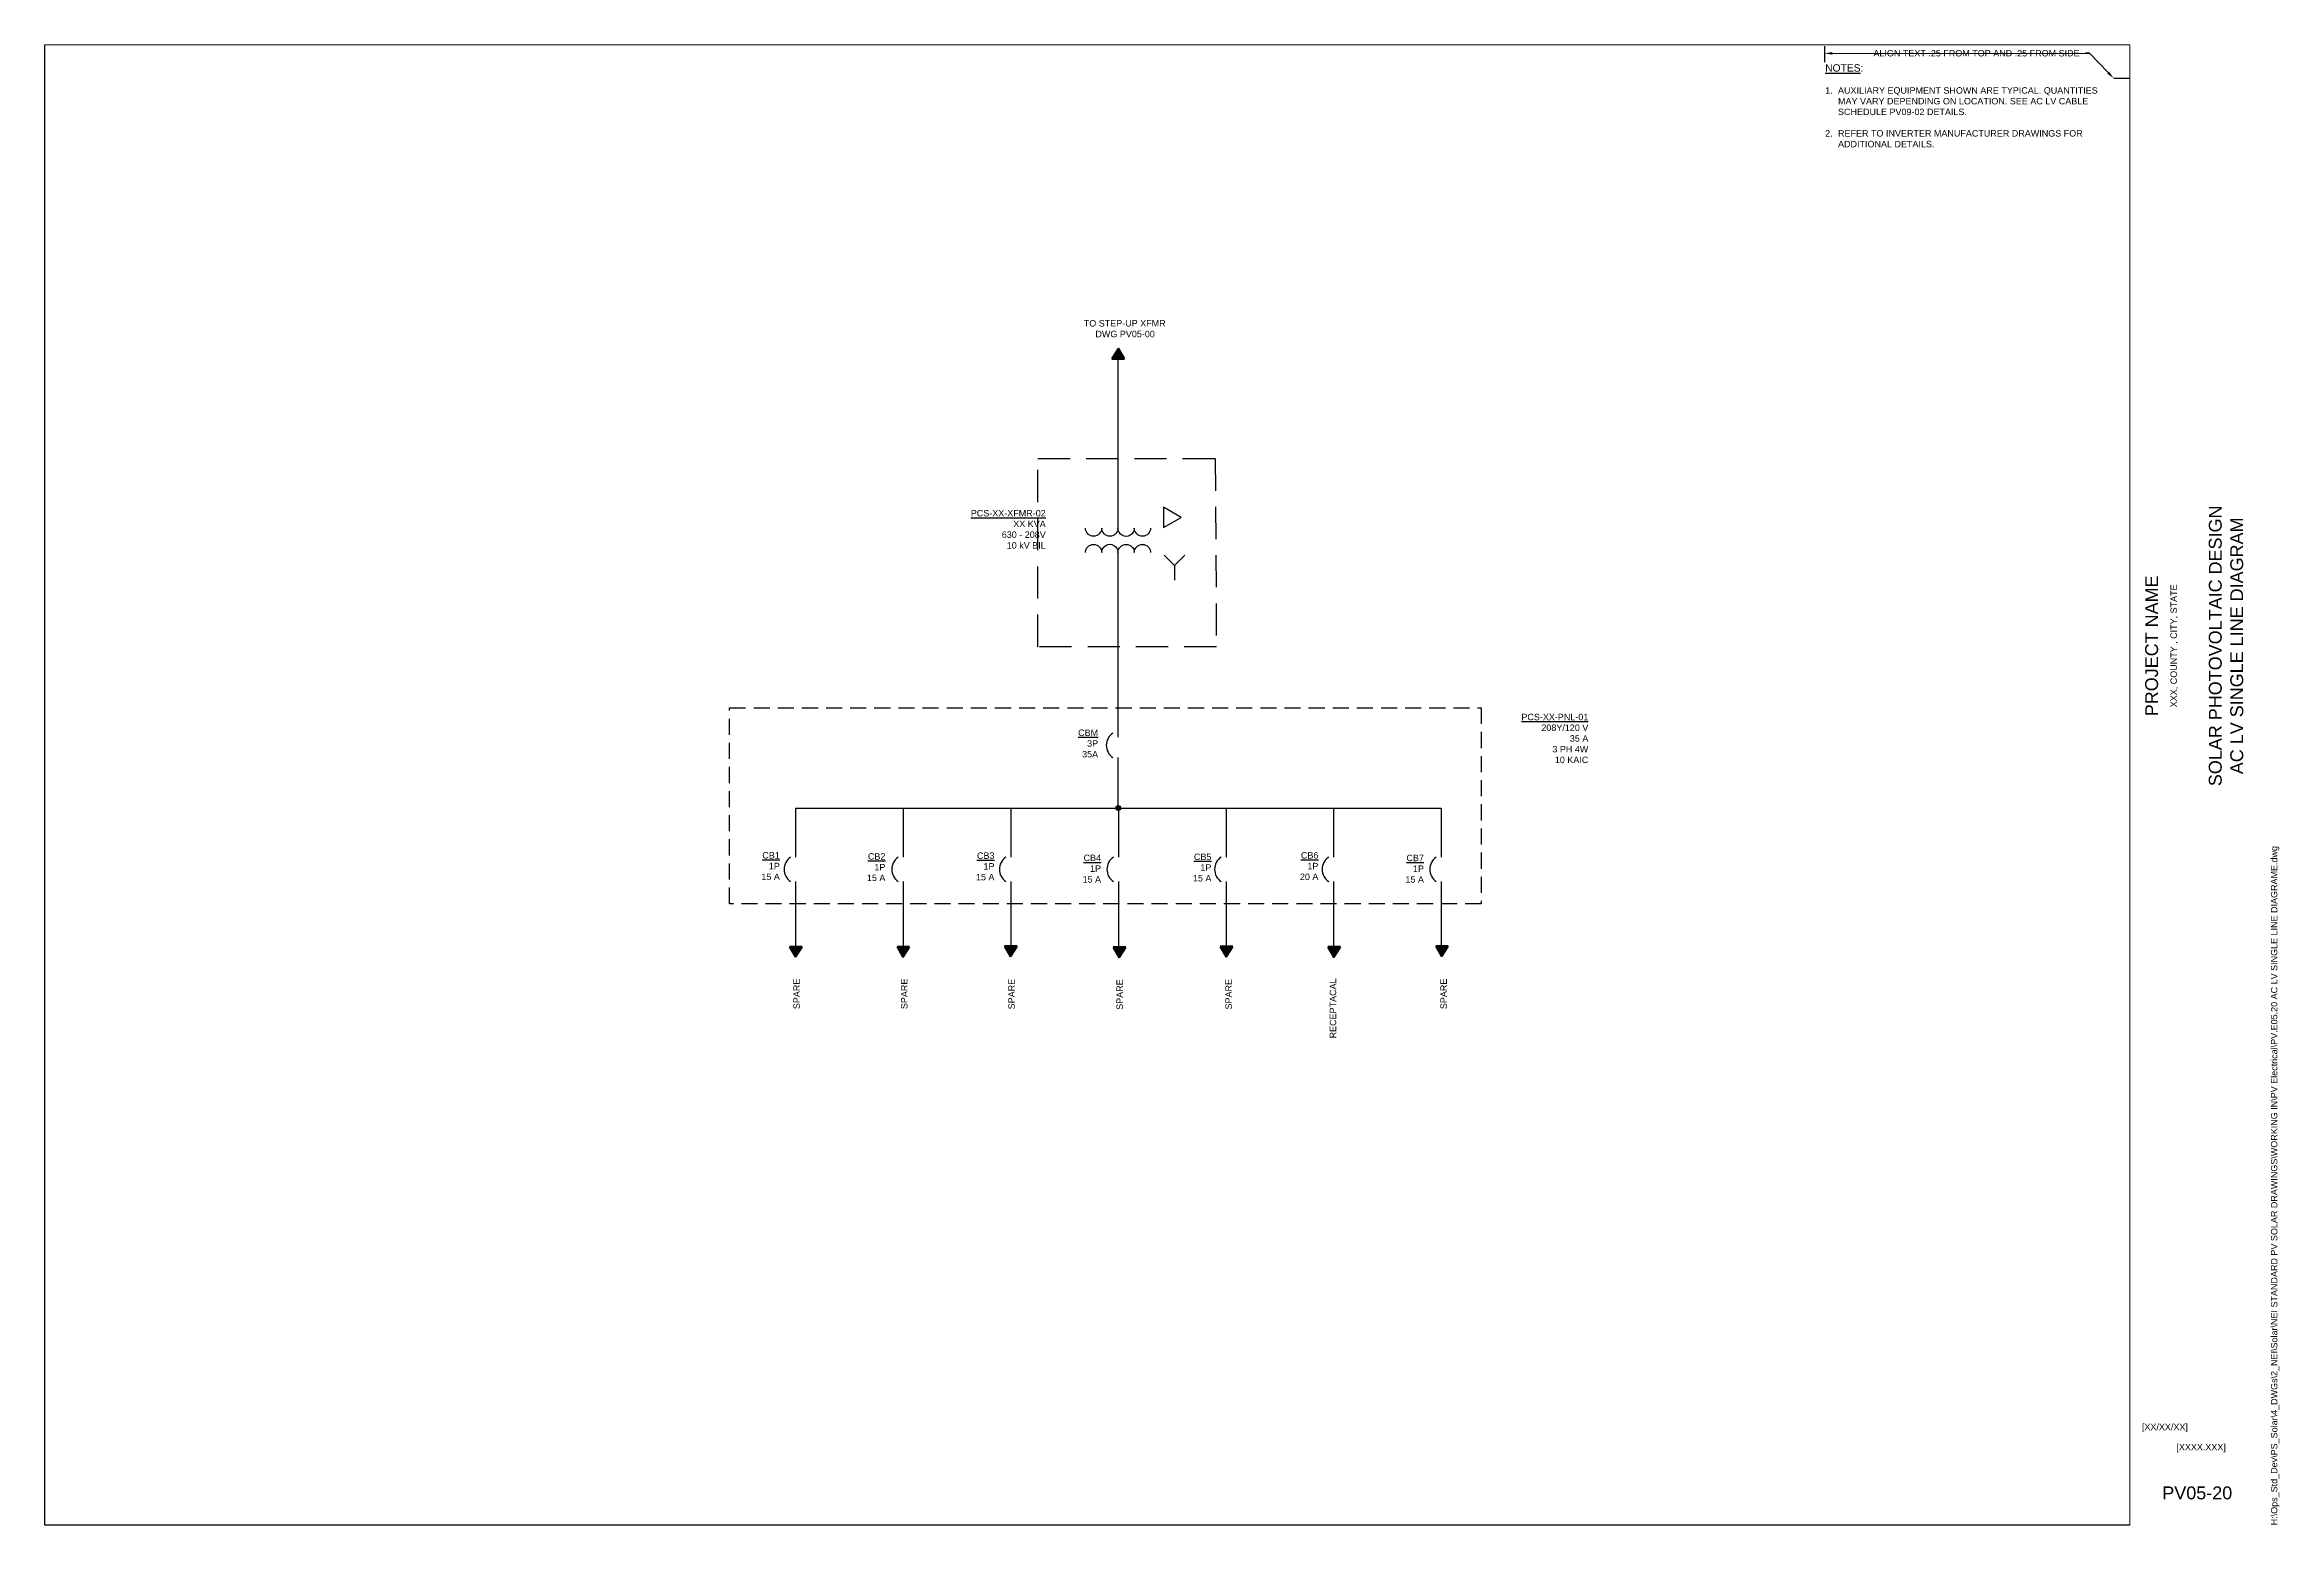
# Paper-space layout 'PV.E05.20 AC LV SINGLE LINE DIAGRAM' of a CAD drawing. Header units: inches. Extents: x 0 to 34.7, y 0 to 23.
# The model-space entities are those that its viewports show. They can reach past a viewport. Long polylines and large blocks are cut down to what shows.
import ezdxf
from ezdxf import colors
from ezdxf.entities.mleader import LeaderData, LeaderLine
from ezdxf.enums import TextEntityAlignment as Align
from ezdxf.math import Vec2, Vec3

# ---------------------------------------------------------------- set-up
doc = ezdxf.new("R2010")
doc.units = ezdxf.units.IN
doc.header["$MEASUREMENT"] = 0
doc.linetypes.add('DASHED', pattern=[0.75, 0.5, -0.25])
doc.linetypes.add('DASHED2', pattern=[0.375, 0.25, -0.125])
for name, color, linetype in [('E-1LIN', 4, 'Continuous'), ('E-ELEC-BRDR', 173, 'DASHED2'), ('E-LV-BUS', 32, 'Continuous'), ('E-LV-EQUP', 211, 'Continuous'), ('G-ANNO-TEXT', 1, 'Continuous'), ('G-ANNO-TTBL', 1, 'Continuous')]:
    doc.layers.add(name, color=color, linetype=linetype)
doc.layers.add('G-NPLT', color=67, linetype='Continuous', plot=False)
doc.layers.add('VP', color=31, linetype='Continuous', plot=False)
doc.layers.add('PV-PCS BOUNDARY', color=224, linetype='DASHED2', lineweight=90)
doc.styles.add('NEI-A', font='arial.ttf')

# ---------------------------------------------------------------- blocks, each defined once
blk = doc.blocks.new('ARROW')
h = blk.add_hatch()
h.set_pattern_fill('ANSI31', color=256)
h.paths.add_polyline_path([(0, 0), (-0.074, -0.114), (0.066, -0.114)])
h = blk.add_hatch(color=256)
h.dxf.hatch_style = 1
h.paths.add_polyline_path([(0, 0), (-0.074, -0.114), (0.066, -0.114)])
blk.add_lwpolyline([(0, 0), (-0.074, -0.114), (0.066, -0.114), (0, 0)], close=True)
blk = doc.blocks.new('SCHEMATIC - CONNECTION DOT')
h = blk.add_hatch(color=0)
edge = h.paths.add_edge_path()
edge.add_arc((0, 0), 0.025, 0, 360)
at = {"color": 0}
blk.add_circle((0, 0), 0.025, dxfattribs=at)

msp = doc.modelspace()

# ---------------------------------------------------------------- linework, layer by layer
at = {"layer": 'E-1LIN', "linetype": 'Continuous'}
msp.add_lwpolyline([(83.819, 15.823), (83.819, 15.507), (84.093, 15.665)], close=True, dxfattribs=at)
for points in [[(83.617, 15.498, -1), (83.364, 15.498, -1.018893), (83.11, 15.498, -1), (82.857, 15.498, -1), (82.603, 15.498, 1.693145)], [(82.603, 15.118, -1), (82.857, 15.118, -1.018893), (83.11, 15.118, -1), (83.364, 15.118, -1), (83.617, 15.118, 1.693145)]]:
    msp.add_lwpolyline(points, format="xyb", dxfattribs=at)
for points in [[(83.827, 15.077), (83.988, 14.916), (84.149, 15.077)], [(83.988, 14.916), (83.988, 14.688)]]:
    msp.add_lwpolyline(points, dxfattribs=at)
at = {"layer": 'E-ELEC-BRDR', "linetype": 'DASHED'}
msp.add_lwpolyline([(81.865, 16.578), (84.622, 16.578), (84.639, 13.653), (81.865, 13.653)], close=True, dxfattribs=at)
at = {"layer": 'E-ELEC-BRDR'}
msp.add_lwpolyline([(77.073, 12.705), (88.757, 12.705), (88.757, 9.661), (77.073, 9.661)], close=True, dxfattribs=at)
at = {"layer": 'E-LV-BUS'}
for points in [[(83.11, 18.159), (83.11, 15.498)], [(83.11, 15.118), (83.11, 12.247)], [(83.106, 11.932), (83.106, 11.133)], [(78.099, 11.145), (88.133, 11.145)], [(78.099, 11.145), (78.099, 10.384)], [(79.772, 11.145), (79.772, 10.384)], [(81.444, 11.145), (81.444, 10.384)], [(83.116, 11.145), (83.116, 10.384)], [(84.789, 11.145), (84.789, 10.384)], [(86.461, 11.145), (86.461, 10.384)], [(88.133, 11.145), (88.133, 10.384)], [(78.099, 10.003), (78.099, 8.903)], [(79.772, 10.003), (79.772, 8.933)], [(81.444, 10.003), (81.444, 8.953)], [(83.116, 10.003), (83.116, 8.933)], [(84.789, 10.003), (84.789, 8.846)], [(86.461, 10.003), (86.461, 8.986)], [(88.133, 10.003), (88.133, 8.904)]]:
    msp.add_lwpolyline(points, dxfattribs=at)
at = {"layer": 'E-LV-EQUP'}
for centre in [(83.157, 12.122), (78.15, 10.194), (79.823, 10.194), (81.495, 10.194), (83.167, 10.194), (84.84, 10.194), (86.512, 10.194), (88.184, 10.194)]:
    msp.add_arc(centre, 0.229, 123.7664, 236.2336, dxfattribs=at)
at = {"layer": 'G-NPLT'}
msp.add_line((98.839, 22.487), (98.589, 22.487), dxfattribs=at)
msp.add_lwpolyline([(66.43, 23.011), (98.839, 23.011), (98.839, 0), (66.43, 0)], close=True, dxfattribs=at)
msp.add_lwpolyline([(94.089, 22.987), (94.089, 22.737)], dxfattribs=at)

# ---------------------------------------------------------------- block references
at = {"layer": 'E-LV-BUS', "xscale": 1.522015678886754, "yscale": 1.522015678886754, "zscale": 1.522015678886754}
msp.add_blockref('SCHEMATIC - CONNECTION DOT', (83.115, 11.147), dxfattribs=at)
at = {"layer": 'PV-PCS BOUNDARY', "xscale": 1.39854621569094, "yscale": 1.39854621569094, "zscale": 1.39854621569094}
msp.add_blockref('ARROW', (83.12, 18.287), dxfattribs=at)
at = {"layer": 'PV-PCS BOUNDARY', "xscale": 1.39854621569094, "yscale": 1.39854621569094, "zscale": 1.39854621569094, "rotation": 180}
for p in [(78.096, 8.833), (79.768, 8.83), (81.441, 8.842), (83.127, 8.827), (84.792, 8.836), (86.463, 8.832), (88.14, 8.839)]:
    msp.add_blockref('ARROW', p, dxfattribs=at)

# ---------------------------------------------------------------- texts
at = {"layer": 'G-ANNO-TEXT', "char_height": 0.1, "attachment_point": 1, "style": 'NEI-A'}
for s, width, gutter_width, heights, insert in [('\\A1;{\\H1.1429x;\\LNOTES\\l:\\P}\\P\\pi-0.2,l0.2,t0.2;1.^IAUXILIARY EQUIPMENT SHOWN ARE TYPICAL. QUANTITIES MAY VARY DEPENDING ON LOCATION. SEE AC LV CABLE SCHEDULE PV09-02 DETAILS.\\P\\pi0,l0,tz;\\P\\pi-0.2,l0.2,t0.2;2.^IREFER TO INVERTER MANUFACTURER DRAWINGS FOR ADDITIONAL DETAILS. ', 4.48526, 0.547, [8.739], (94.101, 22.707)), ('\\pi0.06225;TO STEP-UP XFMR  \\P\\pi0.24295;DWG PV05-00', 1.39231, 0.5, [0], (82.516, 18.731))]:
    msp.add_mtext_dynamic_manual_height_columns(s, width=width, gutter_width=gutter_width, heights=heights, dxfattribs=dict(at, insert=insert))
at = {"layer": 'G-ANNO-TEXT', "char_height": 0.1, "attachment_point": 6, "style": 'NEI-A'}
for s, insert, width in [('\\A1;{\\LPCS-XX-XFMR-02\\P}XX KVA\\P630 - 208V\\P10 kV BIL ', (81.987, 15.479), 2.23358), ('{\\LPCS-XX-PNL-01}\\P208Y/120 V\\P35 A\\P3 PH 4W\\P10 KAIC', (90.42, 12.228), 2.08734), ('{\\LCBM}\\P3P\\P35A', (82.801, 12.15), 1.19313), ('{\\LCB1}\\P1P\\P15 A', (77.854, 10.245), 0.55975), ('{\\LCB2}\\P1P\\P15 A', (79.495, 10.228), 0.55975), ('{\\LCB3}\\P1P\\P15 A', (81.19, 10.24), 0.55975), ('{\\LCB4}\\P1P\\P15 A', (82.847, 10.205), 0.55975), ('{\\LCB5}\\P1P\\P15 A', (84.562, 10.222), 0.55975), ('{\\LCB6}\\P1P\\P20 A', (86.225, 10.245), 0.55975), ('{\\LCB7}\\P1P\\P15 A', (87.865, 10.204), 0.55975)]:
    msp.add_mtext(s, dxfattribs=dict(at, insert=insert, width=width))
at = {"layer": 'G-ANNO-TEXT', "char_height": 0.1, "width": 1.29029, "attachment_point": 4, "rotation": 90, "style": 'NEI-A'}
for s, insert in [('\\A1;SPARE', (78.116, 8.022)), ('\\A1;SPARE', (79.789, 8.022)), ('\\A1;SPARE', (81.456, 8.019)), ('\\A1;SPARE', (83.137, 8.012)), ('\\A1;SPARE', (84.83, 8.017)), ('\\A1;RECEPTACAL', (86.452, 7.567)), ('\\A1;SPARE', (88.172, 8.022))]:
    msp.add_mtext(s, dxfattribs=dict(at, insert=insert))

# ---------------------------------------------------------------- leaders
at = {"layer": 'G-NPLT'}
ml = msp.add_multileader_mtext('Standard', dxfattribs=at)
ml.set_content('ALIGN TEXT .25 FROM TOP AND .25 FROM SIDE', color=256, style='NEI-A')
ml.set_leader_properties()
ml.build(insert=Vec2(0, 0))
ml.multileader.update_dxf_attribs({"dogleg_length": 0.0625, "arrow_head_size": 0.125})
ctx = ml.context
ctx.base_point, ctx.char_height, ctx.arrow_head_size, ctx.landing_gap_size, ctx.plane_origin = Vec3(94.768, 22.877), 0.09996, 0.125, 0.09, Vec3(95.511, 22.929)
ctx.text_align_type = 2
notes = []
notes.append((ctx, [(1, (1, 1, 0), (98.207, 22.877), (-1, 0), 0.0625, [(0, [(94.089, 22.876)], 0, []), (1, [(98.586, 22.487)], 0, [])])]))
ctx.mtext.insert, ctx.mtext.width, ctx.mtext.alignment, ctx.mtext.flow_direction = Vec3(98.055, 22.928), 3.69406, 3, 5
for ctx, leaders in notes:
    for number, flags, end, landing, length, lines in leaders:
        leader = LeaderData()
        leader.index, (leader.has_last_leader_line, leader.has_dogleg_vector, leader.attachment_direction) = number, flags
        leader.last_leader_point, leader.dogleg_vector, leader.dogleg_length = Vec3(end), Vec3(landing), length
        for number, points, colour, breaks in lines:
            line = LeaderLine()
            line.index, line.vertices, line.color, line.breaks = number, Vec3.list(points), colors.encode_raw_color(colour), breaks
            leader.lines.append(line)
        ctx.leaders.append(leader)

psp = doc.layouts.new('PV.E05.20 AC LV SINGLE LINE DIAGRAM')

# ---------------------------------------------------------------- texts
at = {"layer": 'G-ANNO-TTBL', "style": 'NEI-A'}
psp.add_text('XXX, COUNTY , CITY, STATE', height=0.1, rotation=90, dxfattribs=at).set_placement((33.097, 13.668), align=Align.MIDDLE)
at = {"layer": 'G-ANNO-TTBL', "char_height": 0.2, "attachment_point": 5, "rotation": 90, "style": 'NEI-A'}
for s, heights, insert in [('SOLAR PHOTOVOLTAIC DESIGN\\PAC LV SINGLE LINE DIAGRAM', [0.544], (33.903, 13.668)), ('PROJECT NAME', [0], (32.747, 13.668))]:
    psp.add_mtext_dynamic_manual_height_columns(s, width=7.8846, gutter_width=0.5, heights=heights, dxfattribs=dict(at, insert=insert))
at = {"layer": 'G-ANNO-TTBL', "style": 'NEI-A'}
for s, width, insert, char_height, attachment_point in [('[XX/XX/XX]', 0.85482, (32.595, 1.513), 0.1, 4), ('[XXXX.XXX]', 0.85482, (33.515, 1.2), 0.1, 5), ('PV05-20', 1.7218, (33.455, 0.502), 0.2, 5)]:
    psp.add_mtext_dynamic_manual_height_columns(s, width=width, gutter_width=0.5, heights=[0], dxfattribs=dict(at, insert=insert, char_height=char_height, attachment_point=attachment_point))
at = {"layer": 'G-NPLT', "insert": (34.6, 0), "char_height": 0.1, "width": 13.97168, "attachment_point": 1, "rotation": 90, "style": 'NEI-A'}
psp.add_mtext('H:\\\\Ops_Std_Dev\\\\PS_Solar\\\\4_DWGs\\\\2_NEI\\\\Solar\\\\NEI STANDARD PV SOLAR DRAWINGS\\\\WORKING IN\\\\PV Electrical\\\\PV.E05.20 AC LV SINGLE LINE DIAGRAME.dwg', dxfattribs=at)

# ---------------------------------------------------------------- viewports
at = {"layer": 'VP'}
psp.add_viewport(center=(16.205, 11.505), size=(32.409, 23.01059), view_center_point=(82.634, 11.505), view_height=23.01059, dxfattribs=at)

doc.saveas('drawing.dxf')
